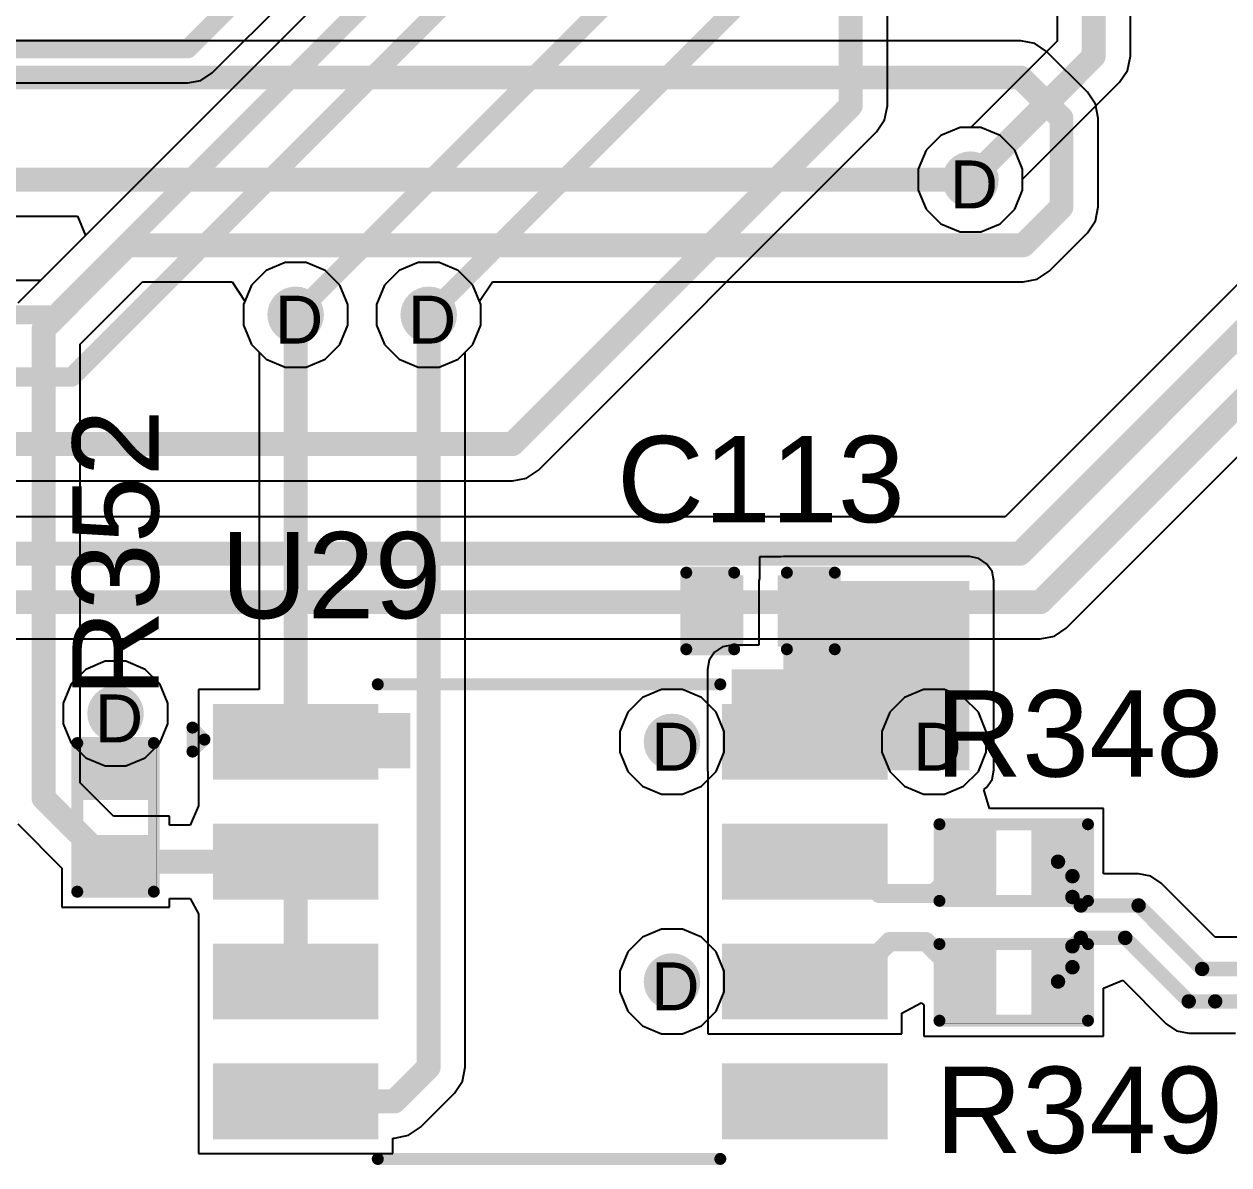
# Model space of a CAD drawing. Header units: inches. Extents: x -11 to 5428, y 0 to 5423.
# Drawn here: x 158.52 to 171.3, y 20.15 to 32.24 of the extents above; entities that cross this region are included whole.
import ezdxf

# ---------------------------------------------------------------- set-up
doc = ezdxf.new("R2010")
doc.units = ezdxf.units.IN
for name, color, linetype in [('Bottom Layer', 5, 'Continuous'), ('Drill Drawing', 1, 'Continuous'), ('GND', 16, 'Continuous'), ('PWR', 76, 'Continuous'), ('Top Layer', 1, 'Continuous'), ('Top Overlay', 2, 'Continuous'), ('Top Paste', 8, 'Continuous'), ('Top Solder', 216, 'Continuous'), ('Via Holes', 16, 'Continuous')]:
    doc.layers.add(name, color=color, linetype=linetype)
doc.styles.add('Arial', font='', dxfattribs={"height": 0.2})
doc.styles.get('Arial').set_extended_font_data('Arial')

# ---------------------------------------------------------------- blocks, each defined once
blk = doc.blocks.new('C___0402_271')
at = {"layer": 'Top Layer'}
for points in [[(-0.698, -0.317), (-0.698, 0.318), (-0.241, 0.318), (-0.241, -0.317)], [(0.241, -0.317), (0.241, 0.318), (0.699, 0.318), (0.699, -0.317)]]:
    blk.add_hatch(color=1, dxfattribs=at).paths.add_polyline_path(points)
at = {"layer": 'Top Paste'}
for points in [[(-0.698, -0.317), (-0.698, 0.318), (-0.241, 0.318), (-0.241, -0.317)], [(0.241, -0.317), (0.241, 0.318), (0.699, 0.318), (0.699, -0.317)]]:
    blk.add_hatch(color=8, dxfattribs=at).paths.add_polyline_path(points)
at = {"layer": 'Top Solder'}
for points in [[(-0.758, -0.377), (-0.758, 0.378), (-0.181, 0.378), (-0.181, -0.377)], [(0.181, -0.377), (0.181, 0.378), (0.759, 0.378), (0.759, -0.377)]]:
    blk.add_hatch(color=216, dxfattribs=at).paths.add_polyline_path(points)
at = {"layer": 'Top Overlay'}
for points in [[(-0.787, 0.406, 0.127, 0.127, 0), (-0.279, 0.406, 0.127, 0.127, 0)], [(-0.787, -0.406, 0.127, 0.127, 0), (-0.787, 0.406, 0.127, 0.127, 0)], [(0.279, 0.406, 0.127, 0.127, 0), (0.787, 0.406, 0.127, 0.127, 0)], [(0.787, -0.406, 0.127, 0.127, 0), (0.787, 0.406, 0.127, 0.127, 0)], [(-0.787, -0.406, 0.127, 0.127, 0), (-0.279, -0.406, 0.127, 0.127, 0)], [(0.279, -0.406, 0.127, 0.127, 0), (0.787, -0.406, 0.127, 0.127, 0)]]:
    blk.add_lwpolyline(points, format="xyseb", dxfattribs=at)
for points in [[(-0.819, 0.406, 0.0635, 0.0635, 1), (-0.756, 0.406, 0.0635, 0.0635, 1)], [(-0.819, 0.406, 0.0635, 0.0635, 1), (-0.756, 0.406, 0.0635, 0.0635, 1)], [(-0.311, 0.406, 0.0635, 0.0635, 1), (-0.248, 0.406, 0.0635, 0.0635, 1)], [(0.248, 0.406, 0.0635, 0.0635, 1), (0.311, 0.406, 0.0635, 0.0635, 1)], [(0.756, 0.406, 0.0635, 0.0635, 1), (0.819, 0.406, 0.0635, 0.0635, 1)], [(0.756, 0.406, 0.0635, 0.0635, 1), (0.819, 0.406, 0.0635, 0.0635, 1)], [(-0.819, -0.406, 0.0635, 0.0635, 1), (-0.756, -0.406, 0.0635, 0.0635, 1)], [(-0.819, -0.406, 0.0635, 0.0635, 1), (-0.756, -0.406, 0.0635, 0.0635, 1)], [(-0.311, -0.406, 0.0635, 0.0635, 1), (-0.248, -0.406, 0.0635, 0.0635, 1)], [(0.248, -0.406, 0.0635, 0.0635, 1), (0.311, -0.406, 0.0635, 0.0635, 1)], [(0.756, -0.406, 0.0635, 0.0635, 1), (0.819, -0.406, 0.0635, 0.0635, 1)], [(0.756, -0.406, 0.0635, 0.0635, 1), (0.819, -0.406, 0.0635, 0.0635, 1)]]:
    blk.add_lwpolyline(points, format="xyseb", close=True, dxfattribs=at)
blk = doc.blocks.new('R___0402_273')
at = {"layer": 'Top Layer'}
for points in [[(-0.698, -0.317), (-0.698, 0.318), (-0.241, 0.318), (-0.241, -0.317)], [(0.241, -0.317), (0.241, 0.318), (0.699, 0.318), (0.699, -0.317)]]:
    blk.add_hatch(color=1, dxfattribs=at).paths.add_polyline_path(points)
at = {"layer": 'Top Paste'}
for points in [[(-0.698, -0.317), (-0.698, 0.318), (-0.241, 0.318), (-0.241, -0.317)], [(0.241, -0.317), (0.241, 0.318), (0.699, 0.318), (0.699, -0.317)]]:
    blk.add_hatch(color=8, dxfattribs=at).paths.add_polyline_path(points)
at = {"layer": 'Top Solder'}
for points in [[(-0.753, -0.372), (-0.753, 0.373), (-0.186, 0.373), (-0.186, -0.372)], [(0.186, -0.372), (0.186, 0.373), (0.754, 0.373), (0.754, -0.372)]]:
    blk.add_hatch(color=216, dxfattribs=at).paths.add_polyline_path(points)
at = {"layer": 'Top Overlay'}
for points in [[(-0.787, 0.406, 0.127, 0.127, 0), (0.787, 0.406, 0.127, 0.127, 0)], [(-0.787, -0.406, 0.127, 0.127, 0), (-0.787, 0.406, 0.127, 0.127, 0)], [(0.787, -0.406, 0.127, 0.127, 0), (0.787, 0.406, 0.127, 0.127, 0)], [(-0.787, -0.406, 0.127, 0.127, 0), (0.787, -0.406, 0.127, 0.127, 0)], [(-0.813, -0.432, 0.00323, 0.00323, 0), (0.813, -0.432, 0.00323, 0.00323, 0)]]:
    blk.add_lwpolyline(points, format="xyseb", dxfattribs=at)
for points in [[(-0.819, 0.406, 0.0635, 0.0635, 1), (-0.756, 0.406, 0.0635, 0.0635, 1)], [(-0.819, 0.406, 0.0635, 0.0635, 1), (-0.756, 0.406, 0.0635, 0.0635, 1)], [(0.756, 0.406, 0.0635, 0.0635, 1), (0.819, 0.406, 0.0635, 0.0635, 1)], [(0.756, 0.406, 0.0635, 0.0635, 1), (0.819, 0.406, 0.0635, 0.0635, 1)], [(-0.819, -0.406, 0.0635, 0.0635, 1), (-0.756, -0.406, 0.0635, 0.0635, 1)], [(-0.819, -0.406, 0.0635, 0.0635, 1), (-0.756, -0.406, 0.0635, 0.0635, 1)], [(0.756, -0.406, 0.0635, 0.0635, 1), (0.819, -0.406, 0.0635, 0.0635, 1)], [(0.756, -0.406, 0.0635, 0.0635, 1), (0.819, -0.406, 0.0635, 0.0635, 1)], [(-0.814, -0.432, 0.00161, 0.00161, 1), (-0.812, -0.432, 0.00161, 0.00161, 1)], [(0.812, -0.432, 0.00161, 0.00161, 1), (0.814, -0.432, 0.00161, 0.00161, 1)]]:
    blk.add_lwpolyline(points, format="xyseb", close=True, dxfattribs=at)
blk = doc.blocks.new('R___0402_274')
at = {"layer": 'Top Layer'}
for points in [[(-0.698, -0.317), (-0.698, 0.318), (-0.241, 0.318), (-0.241, -0.317)], [(0.241, -0.317), (0.241, 0.318), (0.699, 0.318), (0.699, -0.317)]]:
    blk.add_hatch(color=1, dxfattribs=at).paths.add_polyline_path(points)
at = {"layer": 'Top Paste'}
for points in [[(-0.698, -0.317), (-0.698, 0.318), (-0.241, 0.318), (-0.241, -0.317)], [(0.241, -0.317), (0.241, 0.318), (0.699, 0.318), (0.699, -0.317)]]:
    blk.add_hatch(color=8, dxfattribs=at).paths.add_polyline_path(points)
at = {"layer": 'Top Solder'}
for points in [[(-0.753, -0.372), (-0.753, 0.373), (-0.186, 0.373), (-0.186, -0.372)], [(0.186, -0.372), (0.186, 0.373), (0.754, 0.373), (0.754, -0.372)]]:
    blk.add_hatch(color=216, dxfattribs=at).paths.add_polyline_path(points)
at = {"layer": 'Top Overlay'}
for points in [[(-0.787, 0.406, 0.127, 0.127, 0), (0.787, 0.406, 0.127, 0.127, 0)], [(-0.787, -0.406, 0.127, 0.127, 0), (-0.787, 0.406, 0.127, 0.127, 0)], [(0.787, -0.406, 0.127, 0.127, 0), (0.787, 0.406, 0.127, 0.127, 0)], [(-0.787, -0.406, 0.127, 0.127, 0), (0.787, -0.406, 0.127, 0.127, 0)], [(-0.813, -0.432, 0.00323, 0.00323, 0), (0.813, -0.432, 0.00323, 0.00323, 0)]]:
    blk.add_lwpolyline(points, format="xyseb", dxfattribs=at)
for points in [[(-0.819, 0.406, 0.0635, 0.0635, 1), (-0.756, 0.406, 0.0635, 0.0635, 1)], [(-0.819, 0.406, 0.0635, 0.0635, 1), (-0.756, 0.406, 0.0635, 0.0635, 1)], [(0.756, 0.406, 0.0635, 0.0635, 1), (0.819, 0.406, 0.0635, 0.0635, 1)], [(0.756, 0.406, 0.0635, 0.0635, 1), (0.819, 0.406, 0.0635, 0.0635, 1)], [(-0.819, -0.406, 0.0635, 0.0635, 1), (-0.756, -0.406, 0.0635, 0.0635, 1)], [(-0.819, -0.406, 0.0635, 0.0635, 1), (-0.756, -0.406, 0.0635, 0.0635, 1)], [(0.756, -0.406, 0.0635, 0.0635, 1), (0.819, -0.406, 0.0635, 0.0635, 1)], [(0.756, -0.406, 0.0635, 0.0635, 1), (0.819, -0.406, 0.0635, 0.0635, 1)], [(-0.814, -0.432, 0.00161, 0.00161, 1), (-0.812, -0.432, 0.00161, 0.00161, 1)], [(0.812, -0.432, 0.00161, 0.00161, 1), (0.814, -0.432, 0.00161, 0.00161, 1)]]:
    blk.add_lwpolyline(points, format="xyseb", close=True, dxfattribs=at)
blk = doc.blocks.new('R___0402_277')
at = {"layer": 'Top Layer'}
for points in [[(-0.699, -0.318), (-0.699, 0.317), (-0.241, 0.317), (-0.241, -0.318)], [(0.241, -0.318), (0.241, 0.317), (0.698, 0.317), (0.698, -0.318)]]:
    blk.add_hatch(color=1, dxfattribs=at).paths.add_polyline_path(points)
at = {"layer": 'Top Paste'}
for points in [[(-0.699, -0.318), (-0.699, 0.317), (-0.241, 0.317), (-0.241, -0.318)], [(0.241, -0.318), (0.241, 0.317), (0.698, 0.317), (0.698, -0.318)]]:
    blk.add_hatch(color=8, dxfattribs=at).paths.add_polyline_path(points)
at = {"layer": 'Top Solder'}
for points in [[(-0.754, -0.373), (-0.754, 0.372), (-0.186, 0.372), (-0.186, -0.373)], [(0.186, -0.373), (0.186, 0.372), (0.753, 0.372), (0.753, -0.373)]]:
    blk.add_hatch(color=216, dxfattribs=at).paths.add_polyline_path(points)
at = {"layer": 'Top Overlay'}
for points in [[(-0.787, 0.406, 0.127, 0.127, 0), (-0.787, -0.406, 0.127, 0.127, 0)], [(-0.787, 0.406, 0.127, 0.127, 0), (0.787, 0.406, 0.127, 0.127, 0)], [(0.787, 0.406, 0.127, 0.127, 0), (0.787, -0.406, 0.127, 0.127, 0)], [(-0.787, -0.406, 0.127, 0.127, 0), (0.787, -0.406, 0.127, 0.127, 0)], [(-0.813, -0.432, 0.00323, 0.00323, 0), (0.813, -0.432, 0.00323, 0.00323, 0)]]:
    blk.add_lwpolyline(points, format="xyseb", dxfattribs=at)
for points in [[(-0.819, 0.406, 0.0635, 0.0635, 1), (-0.756, 0.406, 0.0635, 0.0635, 1)], [(-0.819, 0.406, 0.0635, 0.0635, 1), (-0.756, 0.406, 0.0635, 0.0635, 1)], [(0.756, 0.406, 0.0635, 0.0635, 1), (0.819, 0.406, 0.0635, 0.0635, 1)], [(0.756, 0.406, 0.0635, 0.0635, 1), (0.819, 0.406, 0.0635, 0.0635, 1)], [(-0.819, -0.406, 0.0635, 0.0635, 1), (-0.756, -0.406, 0.0635, 0.0635, 1)], [(-0.819, -0.406, 0.0635, 0.0635, 1), (-0.756, -0.406, 0.0635, 0.0635, 1)], [(0.756, -0.406, 0.0635, 0.0635, 1), (0.819, -0.406, 0.0635, 0.0635, 1)], [(0.756, -0.406, 0.0635, 0.0635, 1), (0.819, -0.406, 0.0635, 0.0635, 1)], [(-0.814, -0.432, 0.00161, 0.00161, 1), (-0.812, -0.432, 0.00161, 0.00161, 1)], [(0.812, -0.432, 0.00161, 0.00161, 1), (0.814, -0.432, 0.00161, 0.00161, 1)]]:
    blk.add_lwpolyline(points, format="xyseb", close=True, dxfattribs=at)
blk = doc.blocks.new('SOIC_8_0_154___3_90___W______279')
at = {"layer": 'Top Layer'}
for points in [[(-3.475, 1.605), (-3.475, 2.205), (-1.925, 2.205), (-1.925, 1.605)], [(1.925, 1.605), (1.925, 2.205), (3.475, 2.205), (3.475, 1.605)], [(-3.475, 0.335), (-3.475, 0.935), (-1.925, 0.935), (-1.925, 0.335)], [(1.925, 0.335), (1.925, 0.935), (3.475, 0.935), (3.475, 0.335)], [(-3.475, -0.935), (-3.475, -0.335), (-1.925, -0.335), (-1.925, -0.935)], [(1.925, -0.935), (1.925, -0.335), (3.475, -0.335), (3.475, -0.935)], [(-3.475, -2.205), (-3.475, -1.605), (-1.925, -1.605), (-1.925, -2.205)], [(1.925, -2.205), (1.925, -1.605), (3.475, -1.605), (3.475, -2.205)]]:
    blk.add_hatch(color=1, dxfattribs=at).paths.add_polyline_path(points)
at = {"layer": 'Top Overlay'}
blk.add_hatch(color=2, dxfattribs=at).paths.add_polyline_path([(-1.838, 1.626), (-1.483, 1.626), (-1.483, 2.21), (-1.838, 2.21)])
at = {"layer": 'Top Paste'}
for points in [[(-3.475, 1.605), (-3.475, 2.205), (-1.925, 2.205), (-1.925, 1.605)], [(1.925, 1.605), (1.925, 2.205), (3.475, 2.205), (3.475, 1.605)], [(-3.475, 0.335), (-3.475, 0.935), (-1.925, 0.935), (-1.925, 0.335)], [(1.925, 0.335), (1.925, 0.935), (3.475, 0.935), (3.475, 0.335)], [(-3.475, -0.935), (-3.475, -0.335), (-1.925, -0.335), (-1.925, -0.935)], [(1.925, -0.935), (1.925, -0.335), (3.475, -0.335), (3.475, -0.935)], [(-3.475, -2.205), (-3.475, -1.605), (-1.925, -1.605), (-1.925, -2.205)], [(1.925, -2.205), (1.925, -1.605), (3.475, -1.605), (3.475, -2.205)]]:
    blk.add_hatch(color=8, dxfattribs=at).paths.add_polyline_path(points)
at = {"layer": 'Top Solder'}
for points in [[(-3.577, 1.503), (-3.577, 2.307), (-1.823, 2.307), (-1.823, 1.503)], [(1.823, 1.503), (1.823, 2.307), (3.577, 2.307), (3.577, 1.503)], [(-3.577, 0.233), (-3.577, 1.037), (-1.823, 1.037), (-1.823, 0.233)], [(1.823, 0.233), (1.823, 1.037), (3.577, 1.037), (3.577, 0.233)], [(-3.577, -1.037), (-3.577, -0.233), (-1.823, -0.233), (-1.823, -1.037)], [(1.823, -1.037), (1.823, -0.233), (3.577, -0.233), (3.577, -1.037)], [(-3.577, -2.307), (-3.577, -1.503), (-1.823, -1.503), (-1.823, -2.307)], [(1.823, -2.307), (1.823, -1.503), (3.577, -1.503), (3.577, -2.307)]]:
    blk.add_hatch(color=216, dxfattribs=at).paths.add_polyline_path(points)
at = {"layer": 'Top Overlay'}
for points in [[(-1.829, 2.515, 0.127, 0.127, 0), (1.803, 2.515, 0.127, 0.127, 0)], [(-3.794, 2.057, 0.127, 0.127, 0), (-3.667, 1.93, 0.127, 0.127, 0)], [(-3.794, 1.803, 0.127, 0.127, 0), (-3.794, 2.057, 0.127, 0.127, 0)], [(-3.794, 1.803, 0.127, 0.127, 0), (-3.667, 1.93, 0.127, 0.127, 0)], [(-1.829, -2.515, 0.127, 0.127, 0), (1.803, -2.515, 0.127, 0.127, 0)]]:
    blk.add_lwpolyline(points, format="xyseb", dxfattribs=at)
for points in [[(-1.861, 2.515, 0.0635, 0.0635, 1), (-1.797, 2.515, 0.0635, 0.0635, 1)], [(1.772, 2.515, 0.0635, 0.0635, 1), (1.835, 2.515, 0.0635, 0.0635, 1)], [(-3.826, 2.057, 0.0635, 0.0635, 1), (-3.762, 2.057, 0.0635, 0.0635, 1)], [(-3.826, 2.057, 0.0635, 0.0635, 1), (-3.762, 2.057, 0.0635, 0.0635, 1)], [(-3.699, 1.93, 0.0635, 0.0635, 1), (-3.635, 1.93, 0.0635, 0.0635, 1)], [(-3.699, 1.93, 0.0635, 0.0635, 1), (-3.635, 1.93, 0.0635, 0.0635, 1)], [(-3.826, 1.803, 0.0635, 0.0635, 1), (-3.762, 1.803, 0.0635, 0.0635, 1)], [(-3.826, 1.803, 0.0635, 0.0635, 1), (-3.762, 1.803, 0.0635, 0.0635, 1)], [(-1.861, -2.515, 0.0635, 0.0635, 1), (-1.797, -2.515, 0.0635, 0.0635, 1)], [(1.772, -2.515, 0.0635, 0.0635, 1), (1.835, -2.515, 0.0635, 0.0635, 1)]]:
    blk.add_lwpolyline(points, format="xyseb", close=True, dxfattribs=at)

msp = doc.modelspace()

# ---------------------------------------------------------------- hatches: boundary and pattern name
at = {"layer": 'Bottom Layer'}
h = msp.add_hatch(color=5, dxfattribs=at)
edge = h.paths.add_edge_path()
edge.add_arc((168.554, 30.591), 0.3, 0, 360)
h = msp.add_hatch(color=5, dxfattribs=at)
edge = h.paths.add_edge_path()
edge.add_arc((161.398, 29.159), 0.3, 0, 360)
h = msp.add_hatch(color=5, dxfattribs=at)
edge = h.paths.add_edge_path()
edge.add_arc((162.809, 29.159), 0.3, 0, 360)
h = msp.add_hatch(color=5, dxfattribs=at)
edge = h.paths.add_edge_path()
edge.add_arc((159.488, 24.932), 0.3, 0, 360)
h = msp.add_hatch(color=5, dxfattribs=at)
edge = h.paths.add_edge_path()
edge.add_arc((165.389, 24.632), 0.3, 0, 360)
h = msp.add_hatch(color=5, dxfattribs=at)
edge = h.paths.add_edge_path()
edge.add_arc((168.168, 24.632), 0.3, 0, 360)
h = msp.add_hatch(color=5, dxfattribs=at)
edge = h.paths.add_edge_path()
edge.add_arc((165.389, 22.092), 0.3, 0, 360)
at = {"layer": 'GND'}
h = msp.add_hatch(color=16, dxfattribs=at)
edge = h.paths.add_edge_path()
edge.add_arc((168.554, 30.591), 0.3, 0, 360)
h = msp.add_hatch(color=16, dxfattribs=at)
edge = h.paths.add_edge_path()
edge.add_arc((161.398, 29.159), 0.3, 0, 360)
h = msp.add_hatch(color=16, dxfattribs=at)
edge = h.paths.add_edge_path()
edge.add_arc((162.809, 29.159), 0.3, 0, 360)
h = msp.add_hatch(color=16, dxfattribs=at)
edge = h.paths.add_edge_path()
edge.add_arc((159.488, 24.932), 0.3, 0, 360)
h = msp.add_hatch(color=16, dxfattribs=at)
edge = h.paths.add_edge_path()
edge.add_arc((165.389, 24.632), 0.3, 0, 360)
h = msp.add_hatch(color=16, dxfattribs=at)
edge = h.paths.add_edge_path()
edge.add_arc((168.168, 24.632), 0.3, 0, 360)
h = msp.add_hatch(color=16, dxfattribs=at)
edge = h.paths.add_edge_path()
edge.add_arc((165.389, 22.092), 0.3, 0, 360)
at = {"layer": 'PWR'}
h = msp.add_hatch(color=76, dxfattribs=at)
edge = h.paths.add_edge_path()
edge.add_arc((168.554, 30.591), 0.3, 0, 360)
h = msp.add_hatch(color=76, dxfattribs=at)
edge = h.paths.add_edge_path()
edge.add_arc((161.398, 29.159), 0.3, 0, 360)
h = msp.add_hatch(color=76, dxfattribs=at)
edge = h.paths.add_edge_path()
edge.add_arc((162.809, 29.159), 0.3, 0, 360)
h = msp.add_hatch(color=76, dxfattribs=at)
edge = h.paths.add_edge_path()
edge.add_arc((159.488, 24.932), 0.3, 0, 360)
h = msp.add_hatch(color=76, dxfattribs=at)
edge = h.paths.add_edge_path()
edge.add_arc((165.389, 24.632), 0.3, 0, 360)
h = msp.add_hatch(color=76, dxfattribs=at)
edge = h.paths.add_edge_path()
edge.add_arc((168.168, 24.632), 0.3, 0, 360)
h = msp.add_hatch(color=76, dxfattribs=at)
edge = h.paths.add_edge_path()
edge.add_arc((165.389, 22.092), 0.3, 0, 360)
at = {"layer": 'Top Layer'}
h = msp.add_hatch(color=1, dxfattribs=at)
edge = h.paths.add_edge_path()
edge.add_arc((168.554, 30.591), 0.3, 0, 360)
h = msp.add_hatch(color=1, dxfattribs=at)
edge = h.paths.add_edge_path()
edge.add_arc((161.398, 29.159), 0.3, 0, 360)
h = msp.add_hatch(color=1, dxfattribs=at)
edge = h.paths.add_edge_path()
edge.add_arc((162.809, 29.159), 0.3, 0, 360)
for points in [[(166.57, 24.332), (168.543, 24.332), (168.543, 26.338), (166.57, 26.338)], [(166.023, 24.332), (167.573, 24.332), (167.573, 25.4), (166.023, 25.4)]]:
    msp.add_hatch(color=1, dxfattribs=at).paths.add_polyline_path(points)
h = msp.add_hatch(color=1, dxfattribs=at)
edge = h.paths.add_edge_path()
edge.add_arc((159.488, 24.932), 0.3, 0, 360)
h = msp.add_hatch(color=1, dxfattribs=at)
edge = h.paths.add_edge_path()
edge.add_arc((165.389, 24.632), 0.3, 0, 360)
h = msp.add_hatch(color=1, dxfattribs=at)
edge = h.paths.add_edge_path()
edge.add_arc((168.168, 24.632), 0.3, 0, 360)
h = msp.add_hatch(color=1, dxfattribs=at)
edge = h.paths.add_edge_path()
edge.add_arc((165.389, 22.092), 0.3, 0, 360)
at = {"layer": 'Via Holes'}
h = msp.add_hatch(color=7, dxfattribs=at)
edge = h.paths.add_edge_path()
edge.add_arc((168.554, 30.591), 0.15, 0, 360)
h = msp.add_hatch(color=7, dxfattribs=at)
edge = h.paths.add_edge_path()
edge.add_arc((161.398, 29.159), 0.15, 0, 360)
h = msp.add_hatch(color=7, dxfattribs=at)
edge = h.paths.add_edge_path()
edge.add_arc((162.809, 29.159), 0.15, 0, 360)
h = msp.add_hatch(color=7, dxfattribs=at)
edge = h.paths.add_edge_path()
edge.add_arc((159.488, 24.932), 0.15, 0, 360)
h = msp.add_hatch(color=7, dxfattribs=at)
edge = h.paths.add_edge_path()
edge.add_arc((165.389, 24.632), 0.15, 0, 360)
h = msp.add_hatch(color=7, dxfattribs=at)
edge = h.paths.add_edge_path()
edge.add_arc((168.168, 24.632), 0.15, 0, 360)
h = msp.add_hatch(color=7, dxfattribs=at)
edge = h.paths.add_edge_path()
edge.add_arc((165.389, 22.092), 0.15, 0, 360)

# ---------------------------------------------------------------- linework, layer by layer
at = {"layer": 'Bottom Layer'}
for p, q in [((169.473, 40.064), (169.473, 32.06)), ((167.673, 31.375), (167.673, 38.551)), ((170.25, 31.899), (170.25, 34.789)), ((160.511, 31.722), (162.672, 33.883)), ((163.002, 33.833), (158.691, 29.522)), ((175.733, 33.828), (168.921, 27.016)), ((169.57, 25.838), (176.382, 32.65)), ((169.473, 32.06), (168.559, 31.145)), ((170.221, 31.75), (170.25, 31.899)), ((160.393, 31.644), (160.511, 31.722)), ((170.136, 31.624), (170.221, 31.75)), ((151.506, 31.616), (160.255, 31.616)), ((160.255, 31.616), (160.393, 31.644)), ((160.255, 31.616), (160.255, 31.616)), ((169.108, 30.596), (170.136, 31.624)), ((167.643, 31.226), (167.673, 31.375)), ((167.559, 31.1), (167.643, 31.226)), ((163.972, 27.513), (167.559, 31.1)), ((168.241, 31.061), (168.085, 30.905)), ((168.444, 31.145), (168.241, 31.061)), ((168.559, 31.145), (168.444, 31.145)), ((168.085, 30.905), (168, 30.702)), ((168, 30.702), (168, 30.481)), ((169.108, 30.481), (169.108, 30.596)), ((168, 30.481), (168.085, 30.278)), ((169.024, 30.278), (169.108, 30.481)), ((168.085, 30.278), (168.241, 30.122)), ((168.868, 30.122), (169.024, 30.278)), ((168.241, 30.122), (168.444, 30.037)), ((168.444, 30.037), (168.665, 30.037)), ((168.665, 30.037), (168.868, 30.122)), ((158.691, 29.522), (144.83, 29.522)), ((163.846, 27.429), (163.972, 27.513)), ((141.633, 27.399), (163.697, 27.399)), ((163.697, 27.399), (163.846, 27.429)), ((168.921, 27.016), (140.347, 27.016)), ((169.444, 25.754), (169.57, 25.838)), ((157.664, 25.725), (169.295, 25.725)), ((169.295, 25.725), (169.444, 25.754)), ((168.058, 25.186), (167.854, 25.101)), ((168.278, 25.186), (168.058, 25.186)), ((168.482, 25.101), (168.278, 25.186)), ((167.854, 25.101), (167.699, 24.946)), ((168.638, 24.946), (168.482, 25.101)), ((167.699, 24.946), (167.614, 24.742)), ((168.722, 24.742), (168.638, 24.946)), ((167.614, 24.742), (167.614, 24.522)), ((168.722, 24.522), (168.722, 24.742)), ((167.614, 24.522), (167.699, 24.318)), ((168.638, 24.318), (168.722, 24.522)), ((167.699, 24.318), (167.854, 24.162)), ((168.482, 24.162), (168.638, 24.318)), ((167.854, 24.162), (168.058, 24.078)), ((168.278, 24.078), (168.482, 24.162)), ((168.058, 24.078), (168.278, 24.078))]:
    msp.add_line(p, q, dxfattribs=at)
for points in [[(169.862, 31.899, 0.254, 0.254, 0), (169.862, 40.241, 0.254, 0.254, 0)], [(167.284, 31.375, 0.254, 0.254, 0), (167.284, 38.712, 0.254, 0.254, 0)], [(160.255, 31.979, 0.203, 0.203, 0), (162.415, 34.139, 0.203, 0.203, 0)], [(158.841, 29.159, 0.203, 0.203, 0), (163.365, 33.682, 0.203, 0.203, 0)], [(169.082, 26.628, 0.254, 0.254, 0), (176.007, 33.553, 0.254, 0.254, 0)], [(159.024, 28.499, 0.203, 0.203, 0), (163.958, 33.433, 0.203, 0.203, 0)], [(161.398, 29.159, 0.203, 0.203, 0), (165.456, 33.217, 0.203, 0.203, 0)], [(169.295, 26.113, 0.254, 0.254, 0), (176.221, 33.038, 0.254, 0.254, 0)], [(162.809, 29.159, 0.203, 0.203, 0), (166.04, 32.39, 0.203, 0.203, 0)], [(151.506, 31.979, 0.203, 0.203, 0), (160.255, 31.979, 0.203, 0.203, 0)], [(168.554, 30.591, 0.254, 0.254, 0), (169.862, 31.899, 0.254, 0.254, 0)], [(163.697, 27.788, 0.254, 0.254, 0), (167.284, 31.375, 0.254, 0.254, 0)], [(144.409, 29.159, 0.203, 0.203, 0), (158.841, 29.159, 0.203, 0.203, 0)], [(143.659, 28.499, 0.203, 0.203, 0), (159.024, 28.499, 0.203, 0.203, 0)], [(141.633, 27.788, 0.254, 0.254, 0), (163.697, 27.788, 0.254, 0.254, 0)], [(140.186, 26.628, 0.254, 0.254, 0), (169.082, 26.628, 0.254, 0.254, 0)], [(139.973, 26.113, 0.254, 0.254, 0), (169.295, 26.113, 0.254, 0.254, 0)]]:
    msp.add_lwpolyline(points, format="xyseb", dxfattribs=at)
for points in [[(160.204, 31.979, 0.102, 0.102, 1), (160.305, 31.979, 0.102, 0.102, 1)], [(160.204, 31.979, 0.102, 0.102, 1), (160.305, 31.979, 0.102, 0.102, 1)], [(169.798, 31.899, 0.127, 0.127, 1), (169.925, 31.899, 0.127, 0.127, 1)], [(169.798, 31.899, 0.127, 0.127, 1), (169.925, 31.899, 0.127, 0.127, 1)], [(167.221, 31.375, 0.127, 0.127, 1), (167.348, 31.375, 0.127, 0.127, 1)], [(167.221, 31.375, 0.127, 0.127, 1), (167.348, 31.375, 0.127, 0.127, 1)], [(168.491, 30.591, 0.127, 0.127, 1), (168.618, 30.591, 0.127, 0.127, 1)], [(158.791, 29.159, 0.102, 0.102, 1), (158.892, 29.159, 0.102, 0.102, 1)], [(158.791, 29.159, 0.102, 0.102, 1), (158.892, 29.159, 0.102, 0.102, 1)], [(161.347, 29.159, 0.102, 0.102, 1), (161.449, 29.159, 0.102, 0.102, 1)], [(162.758, 29.159, 0.102, 0.102, 1), (162.859, 29.159, 0.102, 0.102, 1)], [(158.973, 28.499, 0.102, 0.102, 1), (159.075, 28.499, 0.102, 0.102, 1)], [(158.973, 28.499, 0.102, 0.102, 1), (159.075, 28.499, 0.102, 0.102, 1)], [(163.633, 27.788, 0.127, 0.127, 1), (163.76, 27.788, 0.127, 0.127, 1)], [(163.633, 27.788, 0.127, 0.127, 1), (163.76, 27.788, 0.127, 0.127, 1)], [(169.019, 26.628, 0.127, 0.127, 1), (169.146, 26.628, 0.127, 0.127, 1)], [(169.019, 26.628, 0.127, 0.127, 1), (169.146, 26.628, 0.127, 0.127, 1)], [(169.232, 26.113, 0.127, 0.127, 1), (169.359, 26.113, 0.127, 0.127, 1)], [(169.232, 26.113, 0.127, 0.127, 1), (169.359, 26.113, 0.127, 0.127, 1)]]:
    msp.add_lwpolyline(points, format="xyseb", close=True, dxfattribs=at)
at = {"layer": 'GND'}
for p, q in [((168.241, 31.061), (168.085, 30.905)), ((168.444, 31.145), (168.241, 31.061)), ((168.665, 31.145), (168.444, 31.145)), ((168.868, 31.061), (168.665, 31.145)), ((169.024, 30.905), (168.868, 31.061)), ((168.085, 30.905), (168, 30.702)), ((169.108, 30.702), (169.024, 30.905)), ((168, 30.702), (168, 30.481)), ((169.108, 30.481), (169.108, 30.702)), ((168, 30.481), (168.085, 30.278)), ((169.024, 30.278), (169.108, 30.481)), ((168.085, 30.278), (168.241, 30.122)), ((168.868, 30.122), (169.024, 30.278)), ((168.241, 30.122), (168.444, 30.037)), ((168.444, 30.037), (168.665, 30.037)), ((168.665, 30.037), (168.868, 30.122)), ((161.288, 29.713), (161.084, 29.629)), ((161.508, 29.713), (161.288, 29.713)), ((161.712, 29.629), (161.508, 29.713)), ((162.698, 29.713), (162.495, 29.629)), ((162.919, 29.713), (162.698, 29.713)), ((163.122, 29.629), (162.919, 29.713)), ((161.084, 29.629), (160.929, 29.473)), ((161.868, 29.473), (161.712, 29.629)), ((162.495, 29.629), (162.339, 29.473)), ((163.278, 29.473), (163.122, 29.629)), ((160.929, 29.473), (160.844, 29.269)), ((161.952, 29.269), (161.868, 29.473)), ((162.339, 29.473), (162.255, 29.269)), ((163.363, 29.269), (163.278, 29.473)), ((160.844, 29.269), (160.844, 29.049)), ((161.952, 29.049), (161.952, 29.269)), ((162.255, 29.269), (162.255, 29.049)), ((163.363, 29.049), (163.363, 29.269)), ((160.844, 29.049), (160.929, 28.845)), ((161.868, 28.845), (161.952, 29.049)), ((162.255, 29.049), (162.339, 28.845)), ((163.278, 28.845), (163.363, 29.049)), ((160.929, 28.845), (161.084, 28.69)), ((161.712, 28.69), (161.868, 28.845)), ((162.339, 28.845), (162.495, 28.69)), ((163.122, 28.69), (163.278, 28.845)), ((161.084, 28.69), (161.288, 28.605)), ((161.508, 28.605), (161.712, 28.69)), ((162.495, 28.69), (162.698, 28.605)), ((162.919, 28.605), (163.122, 28.69)), ((161.288, 28.605), (161.508, 28.605)), ((162.698, 28.605), (162.919, 28.605)), ((168.058, 25.186), (167.854, 25.101)), ((168.278, 25.186), (168.058, 25.186)), ((168.482, 25.101), (168.278, 25.186)), ((167.854, 25.101), (167.699, 24.946)), ((168.638, 24.946), (168.482, 25.101)), ((167.699, 24.946), (167.614, 24.742)), ((168.722, 24.742), (168.638, 24.946)), ((167.614, 24.742), (167.614, 24.522)), ((168.722, 24.522), (168.722, 24.742)), ((167.614, 24.522), (167.699, 24.318)), ((168.638, 24.318), (168.722, 24.522)), ((167.699, 24.318), (167.854, 24.162)), ((168.482, 24.162), (168.638, 24.318)), ((167.854, 24.162), (168.058, 24.078)), ((168.278, 24.078), (168.482, 24.162)), ((168.058, 24.078), (168.278, 24.078))]:
    msp.add_line(p, q, dxfattribs=at)
at = {"layer": 'PWR'}
for p, q in [((168.241, 31.061), (168.085, 30.905)), ((168.444, 31.145), (168.241, 31.061)), ((168.665, 31.145), (168.444, 31.145)), ((168.868, 31.061), (168.665, 31.145)), ((169.024, 30.905), (168.868, 31.061)), ((168.085, 30.905), (168, 30.702)), ((169.108, 30.702), (169.024, 30.905)), ((168, 30.702), (168, 30.481)), ((169.108, 30.481), (169.108, 30.702)), ((168, 30.481), (168.085, 30.278)), ((169.024, 30.278), (169.108, 30.481)), ((168.085, 30.278), (168.241, 30.122)), ((168.868, 30.122), (169.024, 30.278)), ((168.241, 30.122), (168.444, 30.037)), ((168.444, 30.037), (168.665, 30.037)), ((168.665, 30.037), (168.868, 30.122)), ((161.288, 29.713), (161.084, 29.629)), ((161.508, 29.713), (161.288, 29.713)), ((161.712, 29.629), (161.508, 29.713)), ((162.698, 29.713), (162.495, 29.629)), ((162.919, 29.713), (162.698, 29.713)), ((163.122, 29.629), (162.919, 29.713)), ((161.084, 29.629), (160.929, 29.473)), ((161.868, 29.473), (161.712, 29.629)), ((162.495, 29.629), (162.339, 29.473)), ((163.278, 29.473), (163.122, 29.629)), ((160.929, 29.473), (160.844, 29.269)), ((161.952, 29.269), (161.868, 29.473)), ((162.339, 29.473), (162.255, 29.269)), ((163.363, 29.269), (163.278, 29.473)), ((160.844, 29.269), (160.844, 29.049)), ((161.952, 29.049), (161.952, 29.269)), ((162.255, 29.269), (162.255, 29.049)), ((163.363, 29.049), (163.363, 29.269)), ((160.844, 29.049), (160.929, 28.845)), ((161.868, 28.845), (161.952, 29.049)), ((162.255, 29.049), (162.339, 28.845)), ((163.278, 28.845), (163.363, 29.049)), ((160.929, 28.845), (161.084, 28.69)), ((161.712, 28.69), (161.868, 28.845)), ((162.339, 28.845), (162.495, 28.69)), ((163.122, 28.69), (163.278, 28.845)), ((161.084, 28.69), (161.288, 28.605)), ((161.508, 28.605), (161.712, 28.69)), ((162.495, 28.69), (162.698, 28.605)), ((162.919, 28.605), (163.122, 28.69)), ((161.288, 28.605), (161.508, 28.605)), ((162.698, 28.605), (162.919, 28.605)), ((159.378, 25.486), (159.174, 25.401)), ((159.598, 25.486), (159.378, 25.486)), ((159.802, 25.401), (159.598, 25.486)), ((159.174, 25.401), (159.019, 25.246)), ((159.958, 25.246), (159.802, 25.401)), ((159.019, 25.246), (158.934, 25.042)), ((160.042, 25.042), (159.958, 25.246)), ((165.279, 25.186), (165.076, 25.101)), ((165.5, 25.186), (165.279, 25.186)), ((165.703, 25.101), (165.5, 25.186)), ((165.076, 25.101), (164.92, 24.946)), ((165.859, 24.946), (165.703, 25.101)), ((158.934, 25.042), (158.934, 24.822)), ((160.042, 24.822), (160.042, 25.042)), ((164.92, 24.946), (164.835, 24.742)), ((165.943, 24.742), (165.859, 24.946)), ((158.934, 24.822), (159.019, 24.618)), ((159.958, 24.618), (160.042, 24.822)), ((164.835, 24.742), (164.835, 24.522)), ((165.943, 24.522), (165.943, 24.742)), ((159.019, 24.618), (159.174, 24.462)), ((159.802, 24.462), (159.958, 24.618)), ((159.174, 24.462), (159.378, 24.378)), ((159.598, 24.378), (159.802, 24.462)), ((164.835, 24.522), (164.92, 24.318)), ((165.859, 24.318), (165.943, 24.522)), ((159.378, 24.378), (159.598, 24.378)), ((164.92, 24.318), (165.076, 24.162)), ((165.703, 24.162), (165.859, 24.318)), ((165.076, 24.162), (165.279, 24.078)), ((165.5, 24.078), (165.703, 24.162)), ((165.279, 24.078), (165.5, 24.078)), ((165.279, 22.646), (165.076, 22.561)), ((165.5, 22.646), (165.279, 22.646)), ((165.703, 22.561), (165.5, 22.646)), ((165.076, 22.561), (164.92, 22.406)), ((165.859, 22.406), (165.703, 22.561)), ((164.92, 22.406), (164.835, 22.202)), ((165.943, 22.202), (165.859, 22.406)), ((164.835, 22.202), (164.835, 21.982)), ((165.943, 21.982), (165.943, 22.202)), ((164.835, 21.982), (164.92, 21.778)), ((165.859, 21.778), (165.943, 21.982)), ((164.92, 21.778), (165.076, 21.622)), ((165.703, 21.622), (165.859, 21.778)), ((165.076, 21.622), (165.279, 21.538)), ((165.5, 21.538), (165.703, 21.622)), ((165.279, 21.538), (165.5, 21.538))]:
    msp.add_line(p, q, dxfattribs=at)
at = {"layer": 'Top Layer'}
for p, q in [((169.088, 32.062), (147.621, 32.062)), ((169.236, 32.033), (169.088, 32.062)), ((169.362, 31.948), (169.236, 32.033)), ((169.794, 31.517), (169.362, 31.948)), ((169.879, 31.391), (169.794, 31.517)), ((169.908, 31.242), (169.879, 31.391)), ((169.908, 30.302), (169.908, 31.242)), ((169.879, 30.154), (169.908, 30.302)), ((140.668, 30.203), (159.084, 30.203)), ((159.084, 30.203), (159.168, 30)), ((169.388, 29.621), (169.794, 30.028)), ((169.794, 30.028), (169.879, 30.154)), ((159.168, 30), (158.45, 29.281)), ((169.113, 29.507), (169.262, 29.537)), ((169.262, 29.537), (169.388, 29.621)), ((159.113, 28.846), (159.775, 29.507)), ((159.775, 29.507), (160.723, 29.507)), ((160.723, 29.507), (160.859, 29.304)), ((163.348, 29.304), (163.484, 29.507)), ((163.484, 29.507), (169.113, 29.507)), ((160.859, 29.304), (160.844, 29.269)), ((160.844, 29.269), (160.844, 29.049)), ((163.363, 29.269), (163.348, 29.304)), ((163.363, 29.049), (163.363, 29.269)), ((160.844, 29.049), (160.929, 28.845)), ((163.278, 28.845), (163.363, 29.049)), ((159.113, 24.197), (159.113, 28.846)), ((160.929, 28.845), (161.01, 28.764)), ((161.01, 28.764), (161.01, 25.186)), ((163.197, 28.764), (163.278, 28.845)), ((163.197, 21.184), (163.197, 28.764)), ((166.545, 26.592), (166.316, 26.592)), ((166.316, 26.592), (166.316, 26.363)), ((166.57, 26.597), (166.545, 26.592)), ((168.543, 26.597), (166.57, 26.597)), ((168.642, 26.577), (168.543, 26.597)), ((168.726, 26.521), (168.642, 26.577)), ((168.783, 26.437), (168.726, 26.521)), ((166.316, 26.363), (166.311, 26.338)), ((166.311, 26.338), (166.311, 25.659)), ((168.802, 26.338), (168.783, 26.437)), ((168.802, 24.332), (168.802, 26.338)), ((165.84, 25.583), (165.784, 25.499)), ((165.924, 25.639), (165.84, 25.583)), ((166.023, 25.659), (165.924, 25.639)), ((166.311, 25.659), (166.023, 25.659)), ((165.784, 25.499), (165.764, 25.4)), ((165.764, 25.4), (165.764, 24.332)), ((161.01, 25.186), (160.369, 25.186)), ((160.369, 25.186), (160.369, 24.078)), ((165.764, 24.332), (165.769, 24.307)), ((165.769, 24.307), (165.769, 24.119)), ((168.783, 24.233), (168.802, 24.332)), ((159.466, 23.844), (159.113, 24.197)), ((168.695, 24.128), (168.726, 24.149)), ((168.726, 24.149), (168.783, 24.233)), ((160.369, 24.078), (160.369, 24.078)), ((160.369, 24.078), (160.369, 23.953)), ((165.769, 24.119), (165.769, 24.078)), ((165.769, 24.078), (165.769, 23.916)), ((168.757, 23.925), (168.695, 24.128)), ((160.369, 23.953), (160.278, 23.75)), ((165.769, 23.916), (165.769, 23.875)), ((169.966, 23.925), (168.757, 23.925)), ((169.966, 23.242), (169.966, 23.925)), ((160.06, 23.844), (159.466, 23.844)), ((160.06, 23.75), (160.06, 23.844)), ((165.769, 23.875), (165.769, 22.849)), ((158.45, 23.762), (158.917, 23.295)), ((160.278, 23.75), (160.06, 23.75)), ((158.917, 23.295), (158.917, 22.879)), ((169.967, 23.235), (169.966, 23.242)), ((170.338, 23.235), (169.967, 23.235)), ((170.466, 23.209), (170.338, 23.235)), ((170.576, 23.136), (170.466, 23.209)), ((171.15, 22.562), (170.576, 23.136)), ((158.917, 22.879), (160.06, 22.879)), ((160.06, 22.879), (160.06, 22.973)), ((160.06, 22.973), (160.278, 22.973)), ((160.278, 22.973), (160.369, 22.808)), ((160.369, 22.808), (160.369, 22.646)), ((165.769, 22.849), (165.769, 22.808)), ((165.769, 22.808), (165.769, 22.808)), ((165.769, 22.808), (165.769, 22.646)), ((160.369, 22.646), (160.369, 22.646)), ((160.369, 22.646), (160.369, 21.538)), ((165.769, 22.646), (165.769, 22.646)), ((165.769, 22.646), (165.769, 21.538)), ((171.817, 22.562), (171.15, 22.562)), ((169.966, 22.022), (170.169, 22.106)), ((170.169, 22.106), (170.631, 21.644)), ((169.966, 21.512), (169.966, 22.022)), ((167.827, 21.758), (168.031, 21.866)), ((168.031, 21.866), (168.061, 21.846)), ((167.827, 21.538), (167.827, 21.758)), ((168.061, 21.846), (168.061, 21.512)), ((170.631, 21.644), (170.74, 21.571)), ((160.369, 21.538), (160.369, 21.538)), ((160.369, 21.538), (160.369, 21.376)), ((165.769, 21.538), (167.827, 21.538)), ((168.061, 21.512), (169.966, 21.512)), ((170.74, 21.571), (170.869, 21.545)), ((170.869, 21.545), (171.364, 21.545)), ((160.369, 21.376), (160.369, 21.376)), ((160.369, 21.376), (160.369, 20.268)), ((163.167, 21.035), (163.197, 21.184)), ((163.083, 20.909), (163.167, 21.035)), ((162.721, 20.547), (163.083, 20.909)), ((162.447, 20.433), (162.595, 20.463)), ((162.595, 20.463), (162.721, 20.547)), ((162.427, 20.268), (162.427, 20.433)), ((162.427, 20.433), (162.447, 20.433)), ((160.369, 20.268), (162.427, 20.268))]:
    msp.add_line(p, q, dxfattribs=at)
for points in [[(147.46, 31.674, 0.254, 0.254, 0), (169.088, 31.674, 0.254, 0.254, 0)], [(169.088, 31.674, 0.254, 0.254, 0), (169.52, 31.242, 0.254, 0.254, 0)], [(169.52, 30.302, 0.254, 0.254, 0), (169.52, 31.242, 0.254, 0.254, 0)], [(140.507, 30.591, 0.254, 0.254, 0), (168.554, 30.591, 0.254, 0.254, 0)], [(169.113, 29.896, 0.254, 0.254, 0), (169.52, 30.302, 0.254, 0.254, 0)], [(158.725, 29.007, 0.254, 0.254, 0), (159.614, 29.896, 0.254, 0.254, 0)], [(159.614, 29.896, 0.254, 0.254, 0), (169.113, 29.896, 0.254, 0.254, 0)], [(161.398, 24.632, 0.254, 0.254, 0), (161.398, 29.159, 0.254, 0.254, 0)], [(162.809, 21.184, 0.254, 0.254, 0), (162.809, 29.159, 0.254, 0.254, 0)], [(158.725, 24.036, 0.254, 0.254, 0), (158.725, 29.007, 0.254, 0.254, 0)], [(159.488, 24.302, 0.203, 0.203, 0), (159.488, 24.932, 0.203, 0.203, 0)], [(158.725, 24.036, 0.254, 0.254, 0), (159.399, 23.362, 0.254, 0.254, 0)], [(159.399, 23.362, 0.254, 0.254, 0), (159.488, 23.362, 0.254, 0.254, 0)], [(159.488, 23.362, 0.254, 0.254, 0), (161.398, 23.362, 0.254, 0.254, 0)], [(161.398, 22.092, 0.254, 0.254, 0), (161.398, 23.362, 0.254, 0.254, 0)], [(166.798, 23.362, 0.203, 0.203, 0), (167.273, 23.362, 0.203, 0.203, 0)], [(167.273, 23.362, 0.203, 0.203, 0), (167.472, 23.163, 0.203, 0.203, 0)], [(168.416, 23.273, 0.203, 0.203, 0), (168.416, 23.362, 0.203, 0.203, 0)], [(169.483, 23.362, 0.152, 0.152, 0), (169.635, 23.209, 0.152, 0.152, 0)], [(167.472, 23.144, 0.203, 0.203, 0), (167.472, 23.163, 0.203, 0.203, 0)], [(168.168, 23.025, 0.203, 0.203, 0), (168.416, 23.273, 0.203, 0.203, 0)], [(169.635, 22.988, 0.152, 0.152, 0), (169.635, 23.209, 0.152, 0.152, 0)], [(167.472, 23.144, 0.203, 0.203, 0), (167.591, 23.025, 0.203, 0.203, 0)], [(167.591, 23.025, 0.203, 0.203, 0), (168.168, 23.025, 0.203, 0.203, 0)], [(169.635, 22.988, 0.152, 0.152, 0), (169.725, 22.898, 0.152, 0.152, 0)], [(169.725, 22.898, 0.152, 0.152, 0), (170.338, 22.898, 0.152, 0.152, 0)], [(170.338, 22.898, 0.152, 0.152, 0), (171.011, 22.225, 0.152, 0.152, 0)], [(167.273, 22.092, 0.203, 0.203, 0), (167.697, 22.515, 0.203, 0.203, 0)], [(167.697, 22.515, 0.203, 0.203, 0), (168.082, 22.515, 0.203, 0.203, 0)], [(168.082, 22.515, 0.203, 0.203, 0), (168.289, 22.308, 0.203, 0.203, 0)], [(169.635, 22.466, 0.152, 0.152, 0), (169.725, 22.555, 0.152, 0.152, 0)], [(169.725, 22.555, 0.152, 0.152, 0), (170.196, 22.555, 0.152, 0.152, 0)], [(170.196, 22.555, 0.152, 0.152, 0), (170.869, 21.882, 0.152, 0.152, 0)], [(169.635, 22.244, 0.152, 0.152, 0), (169.635, 22.466, 0.152, 0.152, 0)], [(168.289, 22.308, 0.203, 0.203, 0), (168.416, 22.181, 0.203, 0.203, 0)], [(168.289, 22.308, 0.203, 0.203, 0), (168.289, 22.308, 0.203, 0.203, 0)], [(168.416, 22.092, 0.203, 0.203, 0), (168.416, 22.181, 0.203, 0.203, 0)], [(169.483, 22.092, 0.152, 0.152, 0), (169.635, 22.244, 0.152, 0.152, 0)], [(171.011, 22.225, 0.152, 0.152, 0), (173.19, 22.225, 0.152, 0.152, 0)], [(166.798, 22.092, 0.203, 0.203, 0), (167.273, 22.092, 0.203, 0.203, 0)], [(170.869, 21.882, 0.152, 0.152, 0), (171.15, 21.882, 0.152, 0.152, 0)], [(171.15, 21.882, 0.152, 0.152, 0), (171.531, 21.882, 0.152, 0.152, 0)], [(162.447, 20.822, 0.254, 0.254, 0), (162.809, 21.184, 0.254, 0.254, 0)], [(161.398, 20.822, 0.254, 0.254, 0), (162.447, 20.822, 0.254, 0.254, 0)]]:
    msp.add_lwpolyline(points, format="xyseb", dxfattribs=at)
for points in [[(169.024, 31.674, 0.127, 0.127, 1), (169.151, 31.674, 0.127, 0.127, 1)], [(169.024, 31.674, 0.127, 0.127, 1), (169.151, 31.674, 0.127, 0.127, 1)], [(169.456, 31.242, 0.127, 0.127, 1), (169.583, 31.242, 0.127, 0.127, 1)], [(169.456, 31.242, 0.127, 0.127, 1), (169.583, 31.242, 0.127, 0.127, 1)], [(168.491, 30.591, 0.127, 0.127, 1), (168.618, 30.591, 0.127, 0.127, 1)], [(169.456, 30.302, 0.127, 0.127, 1), (169.583, 30.302, 0.127, 0.127, 1)], [(169.456, 30.302, 0.127, 0.127, 1), (169.583, 30.302, 0.127, 0.127, 1)], [(159.55, 29.896, 0.127, 0.127, 1), (159.677, 29.896, 0.127, 0.127, 1)], [(159.55, 29.896, 0.127, 0.127, 1), (159.677, 29.896, 0.127, 0.127, 1)], [(169.05, 29.896, 0.127, 0.127, 1), (169.177, 29.896, 0.127, 0.127, 1)], [(169.05, 29.896, 0.127, 0.127, 1), (169.177, 29.896, 0.127, 0.127, 1)], [(161.335, 29.159, 0.127, 0.127, 1), (161.462, 29.159, 0.127, 0.127, 1)], [(162.745, 29.159, 0.127, 0.127, 1), (162.872, 29.159, 0.127, 0.127, 1)], [(158.661, 29.007, 0.127, 0.127, 1), (158.788, 29.007, 0.127, 0.127, 1)], [(158.661, 29.007, 0.127, 0.127, 1), (158.788, 29.007, 0.127, 0.127, 1)], [(159.437, 24.932, 0.102, 0.102, 1), (159.539, 24.932, 0.102, 0.102, 1)], [(161.335, 24.632, 0.127, 0.127, 1), (161.462, 24.632, 0.127, 0.127, 1)], [(159.437, 24.302, 0.102, 0.102, 1), (159.539, 24.302, 0.102, 0.102, 1)], [(158.661, 24.036, 0.127, 0.127, 1), (158.788, 24.036, 0.127, 0.127, 1)], [(158.661, 24.036, 0.127, 0.127, 1), (158.788, 24.036, 0.127, 0.127, 1)], [(159.336, 23.362, 0.127, 0.127, 1), (159.463, 23.362, 0.127, 0.127, 1)], [(159.336, 23.362, 0.127, 0.127, 1), (159.463, 23.362, 0.127, 0.127, 1)], [(159.425, 23.362, 0.127, 0.127, 1), (159.552, 23.362, 0.127, 0.127, 1)], [(159.425, 23.362, 0.127, 0.127, 1), (159.552, 23.362, 0.127, 0.127, 1)], [(161.335, 23.362, 0.127, 0.127, 1), (161.462, 23.362, 0.127, 0.127, 1)], [(161.335, 23.362, 0.127, 0.127, 1), (161.462, 23.362, 0.127, 0.127, 1)], [(166.747, 23.362, 0.102, 0.102, 1), (166.849, 23.362, 0.102, 0.102, 1)], [(167.222, 23.362, 0.102, 0.102, 1), (167.324, 23.362, 0.102, 0.102, 1)], [(167.222, 23.362, 0.102, 0.102, 1), (167.324, 23.362, 0.102, 0.102, 1)], [(168.365, 23.362, 0.102, 0.102, 1), (168.467, 23.362, 0.102, 0.102, 1)], [(169.445, 23.362, 0.0762, 0.0762, 1), (169.521, 23.362, 0.0762, 0.0762, 1)], [(167.421, 23.163, 0.102, 0.102, 1), (167.522, 23.163, 0.102, 0.102, 1)], [(167.421, 23.163, 0.102, 0.102, 1), (167.522, 23.163, 0.102, 0.102, 1)], [(168.365, 23.273, 0.102, 0.102, 1), (168.467, 23.273, 0.102, 0.102, 1)], [(168.365, 23.273, 0.102, 0.102, 1), (168.467, 23.273, 0.102, 0.102, 1)], [(169.597, 23.209, 0.0762, 0.0762, 1), (169.674, 23.209, 0.0762, 0.0762, 1)], [(169.597, 23.209, 0.0762, 0.0762, 1), (169.674, 23.209, 0.0762, 0.0762, 1)], [(167.421, 23.144, 0.102, 0.102, 1), (167.522, 23.144, 0.102, 0.102, 1)], [(167.421, 23.144, 0.102, 0.102, 1), (167.522, 23.144, 0.102, 0.102, 1)], [(167.54, 23.025, 0.102, 0.102, 1), (167.642, 23.025, 0.102, 0.102, 1)], [(167.54, 23.025, 0.102, 0.102, 1), (167.642, 23.025, 0.102, 0.102, 1)], [(168.117, 23.025, 0.102, 0.102, 1), (168.219, 23.025, 0.102, 0.102, 1)], [(168.117, 23.025, 0.102, 0.102, 1), (168.219, 23.025, 0.102, 0.102, 1)], [(169.597, 22.988, 0.0762, 0.0762, 1), (169.674, 22.988, 0.0762, 0.0762, 1)], [(169.597, 22.988, 0.0762, 0.0762, 1), (169.674, 22.988, 0.0762, 0.0762, 1)], [(169.687, 22.898, 0.0762, 0.0762, 1), (169.763, 22.898, 0.0762, 0.0762, 1)], [(169.687, 22.898, 0.0762, 0.0762, 1), (169.763, 22.898, 0.0762, 0.0762, 1)], [(170.299, 22.898, 0.0762, 0.0762, 1), (170.376, 22.898, 0.0762, 0.0762, 1)], [(170.299, 22.898, 0.0762, 0.0762, 1), (170.376, 22.898, 0.0762, 0.0762, 1)], [(167.646, 22.515, 0.102, 0.102, 1), (167.748, 22.515, 0.102, 0.102, 1)], [(167.646, 22.515, 0.102, 0.102, 1), (167.748, 22.515, 0.102, 0.102, 1)], [(168.031, 22.515, 0.102, 0.102, 1), (168.133, 22.515, 0.102, 0.102, 1)], [(168.031, 22.515, 0.102, 0.102, 1), (168.133, 22.515, 0.102, 0.102, 1)], [(169.687, 22.555, 0.0762, 0.0762, 1), (169.763, 22.555, 0.0762, 0.0762, 1)], [(169.687, 22.555, 0.0762, 0.0762, 1), (169.763, 22.555, 0.0762, 0.0762, 1)], [(170.157, 22.555, 0.0762, 0.0762, 1), (170.234, 22.555, 0.0762, 0.0762, 1)], [(170.157, 22.555, 0.0762, 0.0762, 1), (170.234, 22.555, 0.0762, 0.0762, 1)], [(169.597, 22.466, 0.0762, 0.0762, 1), (169.674, 22.466, 0.0762, 0.0762, 1)], [(169.597, 22.466, 0.0762, 0.0762, 1), (169.674, 22.466, 0.0762, 0.0762, 1)], [(168.238, 22.308, 0.102, 0.102, 1), (168.34, 22.308, 0.102, 0.102, 1)], [(168.238, 22.308, 0.102, 0.102, 1), (168.34, 22.308, 0.102, 0.102, 1)], [(168.238, 22.308, 0.102, 0.102, 1), (168.34, 22.308, 0.102, 0.102, 1)], [(168.238, 22.308, 0.102, 0.102, 1), (168.34, 22.308, 0.102, 0.102, 1)], [(168.365, 22.181, 0.102, 0.102, 1), (168.467, 22.181, 0.102, 0.102, 1)], [(168.365, 22.181, 0.102, 0.102, 1), (168.467, 22.181, 0.102, 0.102, 1)], [(169.597, 22.244, 0.0762, 0.0762, 1), (169.674, 22.244, 0.0762, 0.0762, 1)], [(169.597, 22.244, 0.0762, 0.0762, 1), (169.674, 22.244, 0.0762, 0.0762, 1)], [(170.973, 22.225, 0.0762, 0.0762, 1), (171.049, 22.225, 0.0762, 0.0762, 1)], [(170.973, 22.225, 0.0762, 0.0762, 1), (171.049, 22.225, 0.0762, 0.0762, 1)], [(161.335, 22.092, 0.127, 0.127, 1), (161.462, 22.092, 0.127, 0.127, 1)], [(166.747, 22.092, 0.102, 0.102, 1), (166.849, 22.092, 0.102, 0.102, 1)], [(167.222, 22.092, 0.102, 0.102, 1), (167.324, 22.092, 0.102, 0.102, 1)], [(167.222, 22.092, 0.102, 0.102, 1), (167.324, 22.092, 0.102, 0.102, 1)], [(168.365, 22.092, 0.102, 0.102, 1), (168.467, 22.092, 0.102, 0.102, 1)], [(169.445, 22.092, 0.0762, 0.0762, 1), (169.521, 22.092, 0.0762, 0.0762, 1)], [(170.831, 21.882, 0.0762, 0.0762, 1), (170.907, 21.882, 0.0762, 0.0762, 1)], [(170.831, 21.882, 0.0762, 0.0762, 1), (170.907, 21.882, 0.0762, 0.0762, 1)], [(171.112, 21.882, 0.0762, 0.0762, 1), (171.188, 21.882, 0.0762, 0.0762, 1)], [(171.112, 21.882, 0.0762, 0.0762, 1), (171.188, 21.882, 0.0762, 0.0762, 1)], [(162.745, 21.184, 0.127, 0.127, 1), (162.872, 21.184, 0.127, 0.127, 1)], [(162.745, 21.184, 0.127, 0.127, 1), (162.872, 21.184, 0.127, 0.127, 1)], [(161.335, 20.822, 0.127, 0.127, 1), (161.462, 20.822, 0.127, 0.127, 1)], [(162.383, 20.822, 0.127, 0.127, 1), (162.51, 20.822, 0.127, 0.127, 1)], [(162.383, 20.822, 0.127, 0.127, 1), (162.51, 20.822, 0.127, 0.127, 1)]]:
    msp.add_lwpolyline(points, format="xyseb", close=True, dxfattribs=at)

# ---------------------------------------------------------------- block references
for name, p in [('C___0402_271', (166.328, 26.02)), ('SOIC_8_0_154___3_90___W______279', (164.098, 22.727)), ('R___0402_273', (169.013, 23.353)), ('R___0402_274', (169.013, 22.083))]:
    msp.add_blockref(name, p)
at = {"rotation": 90}
msp.add_blockref('R___0402_277', (159.488, 23.832), dxfattribs=at)

# ---------------------------------------------------------------- texts
at = {"layer": 'Drill Drawing', "style": 'Arial'}
for p in [(168.334, 30.287), (161.178, 28.854), (162.588, 28.854), (159.268, 24.627), (165.169, 24.327), (167.948, 24.327), (165.169, 21.787)]:
    msp.add_text('D', height=0.508, dxfattribs=at).set_placement(p)
at = {"layer": 'Top Overlay', "style": 'Arial'}
msp.add_text('R352', height=0.9144, rotation=90, dxfattribs=at).set_placement((159.945, 25.104))
for s, p in [('C113', (164.805, 26.96)), ('U29', (160.602, 25.942)), ('R348', (168.18, 24.264)), ('R349', (168.18, 20.275))]:
    msp.add_text(s, height=0.9144, dxfattribs=at).set_placement(p)

doc.saveas('drawing.dxf')
